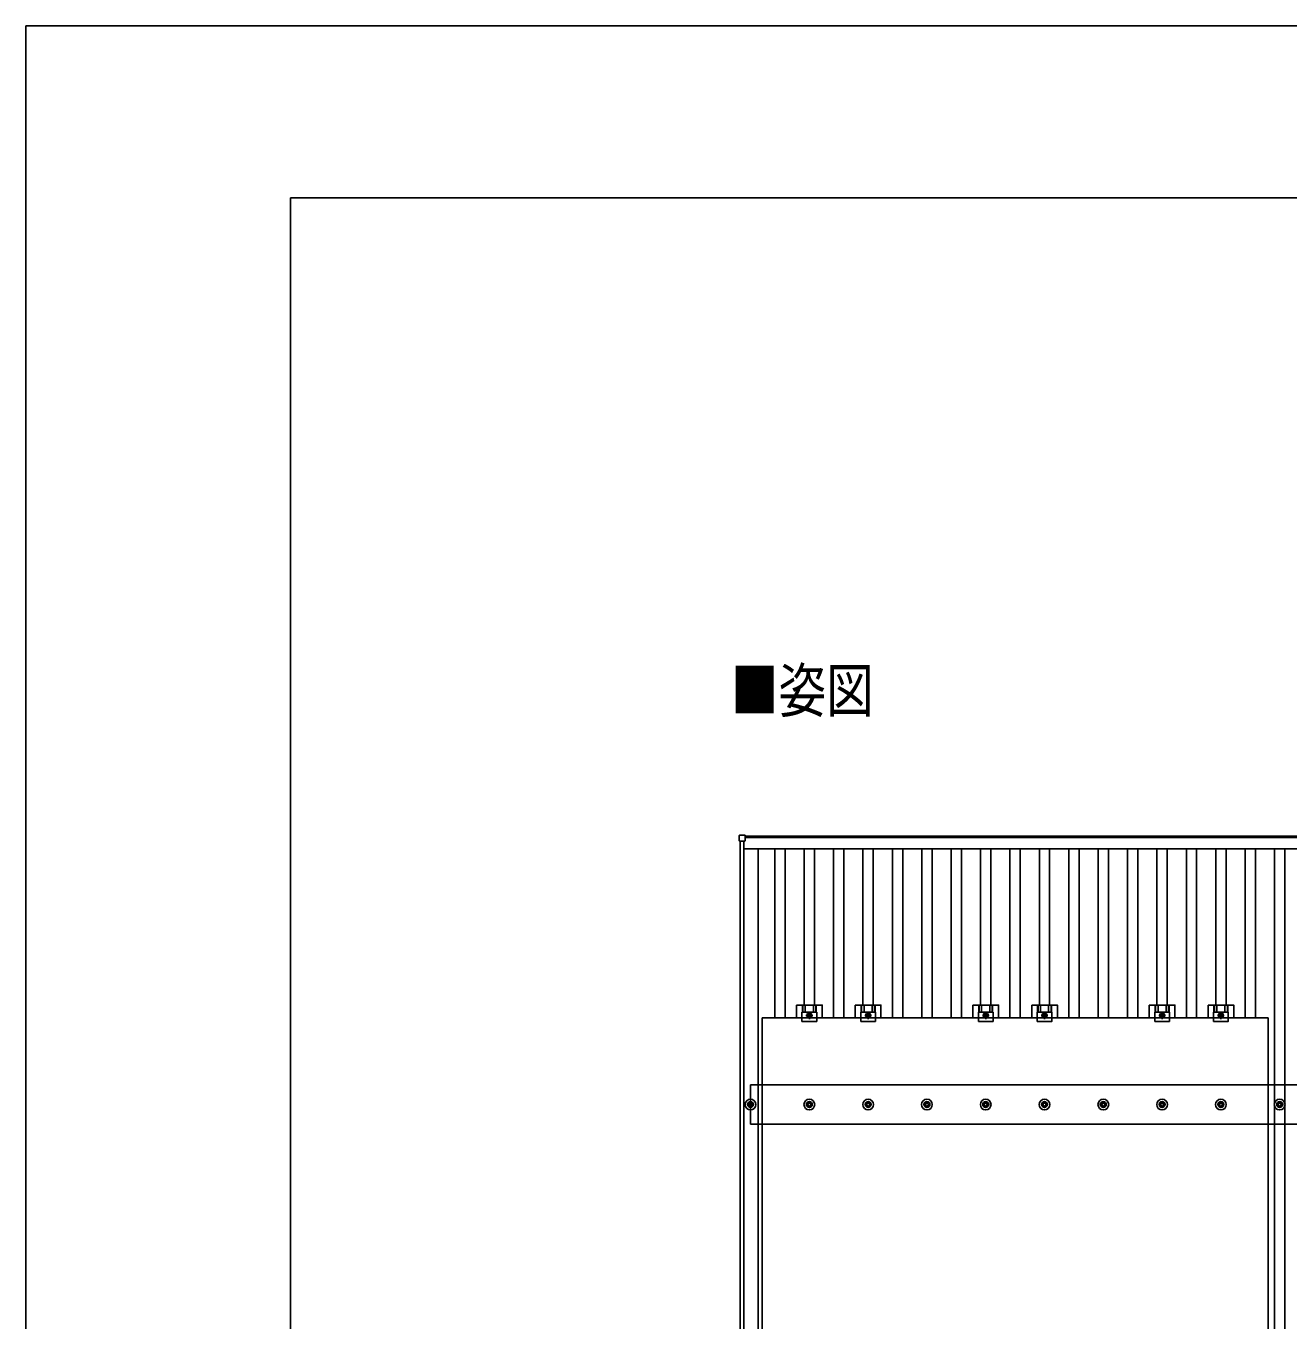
# Model space of a CAD drawing. Units: millimetres, scale not verified. Extents: x -12615 to 12615, y -8910 to 8910.
# Drawn here: x -12615 to -8321, y 4507 to 8910 of the extents above; entities that cross this region are included whole.
import ezdxf
from ezdxf.enums import TextEntityAlignment as Align

# ---------------------------------------------------------------- set-up
doc = ezdxf.new("R2010")
doc.units = ezdxf.units.MM
doc.header["$LTSCALE"] = 40
for name, color, linetype in [('0-2_USER1', 3, 'Continuous'), ('0-4_YKK_13', 4, 'Continuous'), ('0-5_YKK_A1', 4, 'Continuous'), ('0-7_YKK_ZWAK', 7, 'Continuous')]:
    doc.layers.add(name, color=color, linetype=linetype)
doc.styles.add('ＭＳ ゴシック', font='')
doc.styles.get('ＭＳ ゴシック').set_extended_font_data('MS Gothic')

msp = doc.modelspace()

# ---------------------------------------------------------------- linework, layer by layer
at = {"layer": '0-4_YKK_13'}
for p, q in [((-10188.3, 6137.68), (-10188.3, 6155.68)), ((-10187.3, 6156.68), (-10169.3, 6156.68)), ((-10169.3, 6136.68), (-10187.3, 6136.68)), ((-10168.3, 6155.68), (-10168.3, 6137.68)), ((-9993.65, 5535.16), (-9993.65, 5578.66)), ((-9975.01, 5554.46), (-9975, 5523.16)), ((-9925, 5554.46), (-9975.01, 5554.46)), ((-9973.52, 5578.66), (-9973.52, 5554.46)), ((-9972.12, 5578.66), (-9972.12, 5554.46)), ((-9963.92, 5578.66), (-9963.92, 5554.46)), ((-9950, 5531.15), (-9950, 5556.16)), ((-9936.08, 5578.66), (-9936.08, 5554.46)), ((-9927.88, 5578.66), (-9927.88, 5554.46)), ((-9926.48, 5578.66), (-9926.48, 5554.46)), ((-9793.65, 5535.16), (-9793.65, 5578.66)), ((-9775.01, 5554.46), (-9775, 5523.16)), ((-9725, 5554.46), (-9775.01, 5554.46)), ((-9773.52, 5578.66), (-9773.52, 5554.46)), ((-9772.12, 5578.66), (-9772.12, 5554.46)), ((-9763.92, 5578.66), (-9763.92, 5554.46)), ((-9750, 5531.15), (-9750, 5556.16)), ((-9736.08, 5578.66), (-9736.08, 5554.46)), ((-9727.88, 5578.66), (-9727.88, 5554.46)), ((-9726.48, 5578.66), (-9726.48, 5554.46)), ((-9393.65, 5535.16), (-9393.65, 5578.66)), ((-9375.01, 5554.46), (-9375, 5523.16)), ((-9325, 5554.46), (-9375.01, 5554.46)), ((-9373.52, 5578.66), (-9373.52, 5554.46)), ((-9372.12, 5578.66), (-9372.12, 5554.46)), ((-9363.92, 5578.66), (-9363.92, 5554.46)), ((-9350, 5531.15), (-9350, 5556.16)), ((-9336.08, 5578.66), (-9336.08, 5554.46)), ((-9327.88, 5578.66), (-9327.88, 5554.46)), ((-9326.48, 5578.66), (-9326.48, 5554.46)), ((-9193.65, 5535.16), (-9193.65, 5578.66)), ((-9175.01, 5554.46), (-9175, 5523.16)), ((-9125, 5554.46), (-9175.01, 5554.46)), ((-9173.52, 5578.66), (-9173.52, 5554.46)), ((-9172.12, 5578.66), (-9172.12, 5554.46)), ((-9163.92, 5578.66), (-9163.92, 5554.46)), ((-9150, 5531.15), (-9150, 5556.16)), ((-9136.08, 5578.66), (-9136.08, 5554.46)), ((-9127.88, 5578.66), (-9127.88, 5554.46)), ((-9126.48, 5578.66), (-9126.48, 5554.46)), ((-8793.65, 5535.16), (-8793.65, 5578.66)), ((-8775.01, 5554.46), (-8775, 5523.16)), ((-8725, 5554.46), (-8775.01, 5554.46)), ((-8773.52, 5578.66), (-8773.52, 5554.46)), ((-8772.12, 5578.66), (-8772.12, 5554.46)), ((-8763.92, 5578.66), (-8763.92, 5554.46)), ((-8750, 5531.15), (-8750, 5556.16)), ((-8736.08, 5578.66), (-8736.08, 5554.46)), ((-8727.88, 5578.66), (-8727.88, 5554.46)), ((-8726.48, 5578.66), (-8726.48, 5554.46)), ((-8593.65, 5535.16), (-8593.65, 5578.66)), ((-8575.01, 5554.46), (-8575, 5523.16)), ((-8525, 5554.46), (-8575.01, 5554.46)), ((-8573.52, 5578.66), (-8573.52, 5554.46)), ((-8572.12, 5578.66), (-8572.12, 5554.46)), ((-8563.92, 5578.66), (-8563.92, 5554.46)), ((-8550, 5531.15), (-8550, 5556.16)), ((-8536.08, 5578.66), (-8536.08, 5554.46)), ((-8527.88, 5578.66), (-8527.88, 5554.46)), ((-8526.48, 5578.66), (-8526.48, 5554.46)), ((-10111, 4401.16), (-10111, 5535.16)), ((-8389, 5535.16), (-10111, 5535.16)), ((-9961.5, 5543.66), (-9938.5, 5543.66)), ((-9761.5, 5543.66), (-9738.5, 5543.66)), ((-9361.5, 5543.66), (-9338.5, 5543.66)), ((-9161.5, 5543.66), (-9138.5, 5543.66)), ((-8761.5, 5543.66), (-8738.5, 5543.66)), ((-8561.5, 5543.66), (-8538.5, 5543.66)), ((-10160, 5241.91), (-10155.58, 5241.91)), ((-10151.75, 5250.16), (-10151.75, 5245.74)), ((-10148.25, 5250.16), (-10148.25, 5245.74)), ((-10144.42, 5241.91), (-10140, 5241.91)), ((-9960, 5241.91), (-9955.58, 5241.91)), ((-9951.75, 5250.16), (-9951.75, 5245.74)), ((-9948.25, 5250.16), (-9948.25, 5245.74)), ((-9944.42, 5241.91), (-9940, 5241.91)), ((-9760, 5241.91), (-9755.58, 5241.91)), ((-9751.75, 5250.16), (-9751.75, 5245.74)), ((-9748.25, 5250.16), (-9748.25, 5245.74)), ((-9744.42, 5241.91), (-9740, 5241.91)), ((-9560, 5241.91), (-9555.58, 5241.91)), ((-9551.75, 5250.16), (-9551.75, 5245.74)), ((-9548.25, 5250.16), (-9548.25, 5245.74)), ((-9544.42, 5241.91), (-9540, 5241.91)), ((-9360, 5241.91), (-9355.58, 5241.91)), ((-9351.75, 5250.16), (-9351.75, 5245.74)), ((-9348.25, 5250.16), (-9348.25, 5245.74)), ((-9344.42, 5241.91), (-9340, 5241.91)), ((-9160, 5241.91), (-9155.58, 5241.91)), ((-9151.75, 5250.16), (-9151.75, 5245.74)), ((-9148.25, 5250.16), (-9148.25, 5245.74)), ((-9144.42, 5241.91), (-9140, 5241.91)), ((-8960, 5241.91), (-8955.58, 5241.91)), ((-8951.75, 5250.16), (-8951.75, 5245.74)), ((-8948.25, 5250.16), (-8948.25, 5245.74)), ((-8944.42, 5241.91), (-8940, 5241.91)), ((-8760, 5241.91), (-8755.58, 5241.91)), ((-8751.75, 5250.16), (-8751.75, 5245.74)), ((-8748.25, 5250.16), (-8748.25, 5245.74)), ((-8744.42, 5241.91), (-8740, 5241.91)), ((-8560, 5241.91), (-8555.58, 5241.91)), ((-8551.75, 5250.16), (-8551.75, 5245.74)), ((-8548.25, 5250.16), (-8548.25, 5245.74)), ((-8544.42, 5241.91), (-8540, 5241.91)), ((-8360, 5241.91), (-8355.58, 5241.91)), ((-8351.75, 5250.16), (-8351.75, 5245.74)), ((-8348.25, 5250.16), (-8348.25, 5245.74)), ((-8344.42, 5241.91), (-8340, 5241.91)), ((-10160, 5238.41), (-10155.58, 5238.41)), ((-10151.75, 5234.58), (-10151.75, 5230.16)), ((-10148.25, 5234.58), (-10148.25, 5230.16)), ((-10144.42, 5238.41), (-10140, 5238.41)), ((-9960, 5238.41), (-9955.58, 5238.41)), ((-9951.75, 5234.58), (-9951.75, 5230.16)), ((-9948.25, 5234.58), (-9948.25, 5230.16)), ((-9944.42, 5238.41), (-9940, 5238.41)), ((-9760, 5238.41), (-9755.58, 5238.41)), ((-9751.75, 5234.58), (-9751.75, 5230.16)), ((-9748.25, 5234.58), (-9748.25, 5230.16)), ((-9744.42, 5238.41), (-9740, 5238.41)), ((-9560, 5238.41), (-9555.58, 5238.41)), ((-9551.75, 5234.58), (-9551.75, 5230.16)), ((-9548.25, 5234.58), (-9548.25, 5230.16)), ((-9544.42, 5238.41), (-9540, 5238.41)), ((-9360, 5238.41), (-9355.58, 5238.41)), ((-9351.75, 5234.58), (-9351.75, 5230.16)), ((-9348.25, 5234.58), (-9348.25, 5230.16)), ((-9344.42, 5238.41), (-9340, 5238.41)), ((-9160, 5238.41), (-9155.58, 5238.41)), ((-9151.75, 5234.58), (-9151.75, 5230.16)), ((-9148.25, 5234.58), (-9148.25, 5230.16)), ((-9144.42, 5238.41), (-9140, 5238.41)), ((-8960, 5238.41), (-8955.58, 5238.41)), ((-8951.75, 5234.58), (-8951.75, 5230.16)), ((-8948.25, 5234.58), (-8948.25, 5230.16)), ((-8944.42, 5238.41), (-8940, 5238.41)), ((-8760, 5238.41), (-8755.58, 5238.41)), ((-8751.75, 5234.58), (-8751.75, 5230.16)), ((-8748.25, 5234.58), (-8748.25, 5230.16)), ((-8744.42, 5238.41), (-8740, 5238.41)), ((-8560, 5238.41), (-8555.58, 5238.41)), ((-8551.75, 5234.58), (-8551.75, 5230.16)), ((-8548.25, 5234.58), (-8548.25, 5230.16)), ((-8544.42, 5238.41), (-8540, 5238.41)), ((-8360, 5238.41), (-8355.58, 5238.41)), ((-8351.75, 5234.58), (-8351.75, 5230.16)), ((-8348.25, 5234.58), (-8348.25, 5230.16)), ((-8344.42, 5238.41), (-8340, 5238.41))]:
    msp.add_line(p, q, dxfattribs=at)
for points in [[(-9906.35, 5535.16), (-9906.35, 5578.66), (-9993.65, 5578.66)], [(-9925, 5554.46), (-9925, 5523.16), (-9975, 5523.16)], [(-9706.35, 5535.16), (-9706.35, 5578.66), (-9793.65, 5578.66)], [(-9725, 5554.46), (-9725, 5523.16), (-9775, 5523.16)], [(-9306.35, 5535.16), (-9306.35, 5578.66), (-9393.65, 5578.66)], [(-9325, 5554.46), (-9325, 5523.16), (-9375, 5523.16)], [(-9106.35, 5535.16), (-9106.35, 5578.66), (-9193.65, 5578.66)], [(-9125, 5554.46), (-9125, 5523.16), (-9175, 5523.16)], [(-8706.35, 5535.16), (-8706.35, 5578.66), (-8793.65, 5578.66)], [(-8725, 5554.46), (-8725, 5523.16), (-8775, 5523.16)], [(-8506.35, 5535.16), (-8506.35, 5578.66), (-8593.65, 5578.66)], [(-8525, 5554.46), (-8525, 5523.16), (-8575, 5523.16)], [(-8389, 5535.16), (-8389, 4401.16), (-10111, 4401.16)]]:
    msp.add_lwpolyline(points, dxfattribs=at)
for points in [[(-9950, 5536.15), (-9943.5, 5539.91), (-9943.5, 5547.41), (-9950, 5551.16), (-9956.5, 5547.41), (-9956.5, 5539.91)], [(-9750, 5536.15), (-9743.5, 5539.91), (-9743.5, 5547.41), (-9750, 5551.16), (-9756.5, 5547.41), (-9756.5, 5539.91)], [(-9350, 5536.15), (-9343.5, 5539.91), (-9343.5, 5547.41), (-9350, 5551.16), (-9356.5, 5547.41), (-9356.5, 5539.91)], [(-9150, 5536.15), (-9143.5, 5539.91), (-9143.5, 5547.41), (-9150, 5551.16), (-9156.5, 5547.41), (-9156.5, 5539.91)], [(-8750, 5536.15), (-8743.5, 5539.91), (-8743.5, 5547.41), (-8750, 5551.16), (-8756.5, 5547.41), (-8756.5, 5539.91)], [(-8550, 5536.15), (-8543.5, 5539.91), (-8543.5, 5547.41), (-8550, 5551.16), (-8556.5, 5547.41), (-8556.5, 5539.91)]]:
    msp.add_lwpolyline(points, close=True, dxfattribs=at)
for centre, radius in [((-9950, 5543.66), 8.5), ((-9950, 5543.66), 6.5), ((-9750, 5543.66), 8.5), ((-9750, 5543.66), 6.5), ((-9350, 5543.66), 8.5), ((-9350, 5543.66), 6.5), ((-9150, 5543.66), 8.5), ((-9150, 5543.66), 6.5), ((-8750, 5543.66), 8.5), ((-8750, 5543.66), 6.5), ((-8550, 5543.66), 8.5), ((-8550, 5543.66), 6.5), ((-9950, 5543.66), 4), ((-9750, 5543.66), 4), ((-9350, 5543.66), 4), ((-9150, 5543.66), 4), ((-8750, 5543.66), 4), ((-8550, 5543.66), 4), ((-10150, 5240.16), 18.25), ((-10150, 5240.16), 10.15), ((-10150, 5240.16), 5.85), ((-10150, 5240.16), 5.25), ((-9950, 5240.16), 18.25), ((-9950, 5240.16), 10.15), ((-9950, 5240.16), 5.85), ((-9950, 5240.16), 5.25), ((-9750, 5240.16), 18.25), ((-9750, 5240.16), 10.15), ((-9750, 5240.16), 5.85), ((-9750, 5240.16), 5.25), ((-9550, 5240.16), 18.25), ((-9550, 5240.16), 10.15), ((-9550, 5240.16), 5.85), ((-9550, 5240.16), 5.25), ((-9350, 5240.16), 18.25), ((-9350, 5240.16), 10.15), ((-9350, 5240.16), 5.85), ((-9350, 5240.16), 5.25), ((-9150, 5240.16), 18.25), ((-9150, 5240.16), 10.15), ((-9150, 5240.16), 5.85), ((-9150, 5240.16), 5.25), ((-8950, 5240.16), 18.25), ((-8950, 5240.16), 10.15), ((-8950, 5240.16), 5.85), ((-8950, 5240.16), 5.25), ((-8750, 5240.16), 18.25), ((-8750, 5240.16), 10.15), ((-8750, 5240.16), 5.85), ((-8750, 5240.16), 5.25), ((-8550, 5240.16), 18.25), ((-8550, 5240.16), 10.15), ((-8550, 5240.16), 5.85), ((-8550, 5240.16), 5.25), ((-8350, 5240.16), 18.25), ((-8350, 5240.16), 10.15), ((-8350, 5240.16), 5.85), ((-8350, 5240.16), 5.25)]:
    msp.add_circle(centre, radius, dxfattribs=at)
for centre, start, end in [((-10187.3, 6155.68), 90, 180), ((-10187.3, 6137.68), 180, 270), ((-10169.3, 6155.68), 0, 90), ((-10169.3, 6137.68), 270, 0)]:
    msp.add_arc(centre, 1, start, end, dxfattribs=at)
at = {"layer": '0-5_YKK_A1'}
for p, q in [((-10185, 738.25), (-10185, 6136.68)), ((-10173, 738.25), (-10173, 6136.68)), ((-10168.3, 6153.34), (-4731.7, 6153.34)), ((-4731.7, 6148.55), (-10168.3, 6148.55)), ((-4727, 6110.55), (-10173, 6110.55)), ((-10123.5, 769.54), (-10123.5, 6110.55)), ((-10067.5, 5535.16), (-10067.5, 6110.55)), ((-10032.5, 5535.16), (-10032.5, 6110.55)), ((-9967.5, 5578.66), (-9967.5, 6110.55)), ((-9932.5, 5578.66), (-9932.5, 6110.55)), ((-9867.5, 5535.16), (-9867.5, 6110.55)), ((-9832.5, 5535.16), (-9832.5, 6110.55)), ((-9767.5, 5578.66), (-9767.5, 6110.55)), ((-9732.5, 5578.66), (-9732.5, 6110.55)), ((-9667.5, 5535.16), (-9667.5, 6110.55)), ((-9632.5, 5535.16), (-9632.5, 6110.55)), ((-9567.5, 5535.16), (-9567.5, 6110.55)), ((-9532.5, 5535.16), (-9532.5, 6110.55)), ((-9467.5, 5535.16), (-9467.5, 6110.55)), ((-9432.5, 5535.16), (-9432.5, 6110.55)), ((-9367.5, 5578.66), (-9367.5, 6110.55)), ((-9332.5, 5578.66), (-9332.5, 6110.55)), ((-9267.5, 5535.16), (-9267.5, 6110.55)), ((-9232.5, 5535.16), (-9232.5, 6110.55)), ((-9167.5, 5578.66), (-9167.5, 6110.55)), ((-9132.5, 5578.66), (-9132.5, 6110.55)), ((-9067.5, 5535.16), (-9067.5, 6110.55)), ((-9032.5, 5535.16), (-9032.5, 6110.55)), ((-8967.5, 5535.16), (-8967.5, 6110.55)), ((-8932.5, 5535.16), (-8932.5, 6110.55)), ((-8867.5, 5535.16), (-8867.5, 6110.55)), ((-8832.5, 5535.16), (-8832.5, 6110.55)), ((-8767.5, 5578.66), (-8767.5, 6110.55)), ((-8732.5, 5578.66), (-8732.5, 6110.55)), ((-8667.5, 5535.16), (-8667.5, 6110.55)), ((-8632.5, 5535.16), (-8632.5, 6110.55)), ((-8567.5, 5578.66), (-8567.5, 6110.55)), ((-8532.5, 5578.66), (-8532.5, 6110.55)), ((-8467.5, 5535.16), (-8467.5, 6110.55)), ((-8432.5, 5535.16), (-8432.5, 6110.55)), ((-8367.5, 5245.34), (-8367.5, 6110.55)), ((-8332.5, 5245.34), (-8332.5, 6110.55)), ((-4750, 5307.16), (-10150, 5307.16)), ((-10150, 5173.16), (-10150, 5307.16)), ((-8367.5, 3445.34), (-8367.5, 5234.98)), ((-8332.5, 3445.34), (-8332.5, 5234.98)), ((-4750, 5173.16), (-10150, 5173.16))]:
    msp.add_line(p, q, dxfattribs=at)
at = {"layer": '0-7_YKK_ZWAK'}
for p in [(11685.06, 8325), (-11714.94, -7575)]:
    msp.add_line(p, (-11714.94, 8325), dxfattribs=at)
msp.add_lwpolyline([(-12615, -8910), (12615, -8910), (12615, 8910), (-12615, 8910)], close=True, dxfattribs=at)

# ---------------------------------------------------------------- texts
at = {"layer": '0-2_USER1', "style": 'ＭＳ ゴシック', "width": 0.8}
msp.add_text('■姿図', height=148.5, dxfattribs=at).set_placement((-10216.8, 6530.31), align=Align.BOTTOM_LEFT)

doc.saveas('drawing.dxf')
